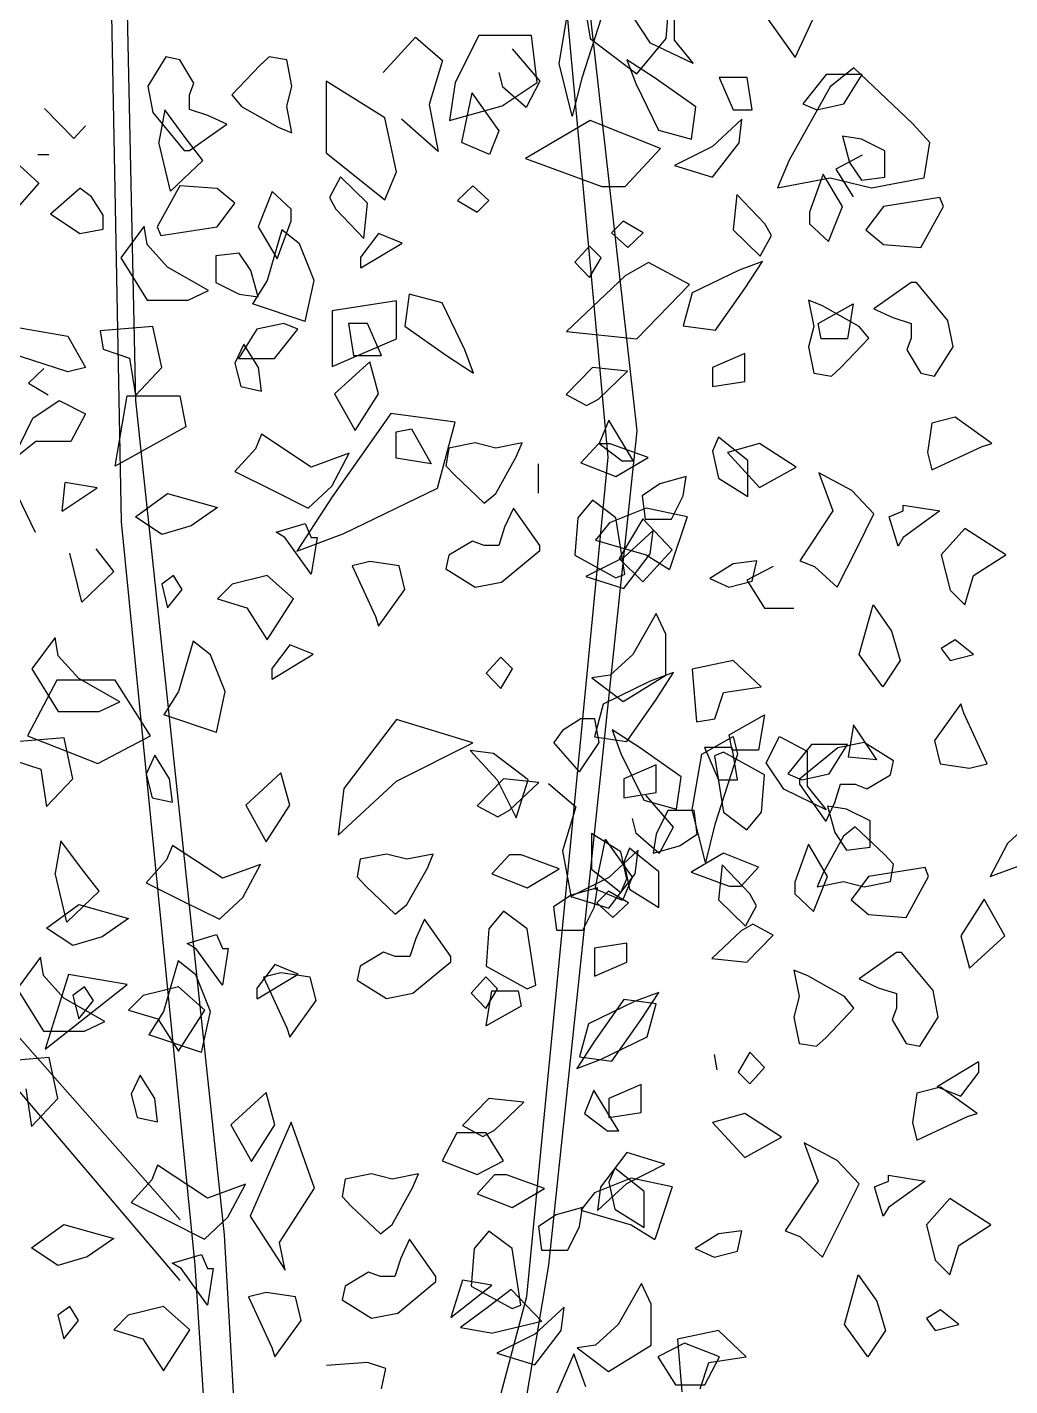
# Model space of a CAD drawing. Extents: x 325727 to 327590, y 63665 to 64664.
# Drawn here: x 326168.6 to 326430.6, y 63893.8 to 64256.2 of the extents above; entities that cross this region are included whole.
import ezdxf

# ---------------------------------------------------------------- set-up
doc = ezdxf.new("R2010")
doc.units = 0
doc.header["$MEASUREMENT"] = 0
doc.layers.get('0').update_dxf_attribs({"linetype": 'CONTINUOUS'})

msp = doc.modelspace()

# ---------------------------------------------------------------- linework, layer by layer
at = {"color": 7, "linetype": 'CONTINUOUS'}
for p, q in [((326323.56, 64141.55), (326301.81, 64376.67)), ((326331.28, 64148.57), (326307.69, 64359)), ((326197.59, 64156.66), (326193.66, 64342.82)), ((326189.72, 64330.68), (326193.66, 64124.29)), ((326314, 64283.27), (326318.69, 64253.19)), ((326339, 64253.19), (326340.56, 64273.11)), ((326359.31, 64268.03), (326373.38, 64248.11)), ((326310.44, 64246.53), (326312.97, 64261.37)), ((326322.53, 64261.37), (326316.47, 64242.62)), ((326341.09, 64262.15), (326341.09, 64252.78)), ((326334.84, 64252), (326330.16, 64259.03)), ((326373.38, 64248.11), (326378.06, 64258.27)), ((326263.56, 64244.18), (326272.16, 64253.56)), ((326272.16, 64253.56), (326279.38, 64247.31)), ((326289, 64253.97), (326282.75, 64241.47)), ((326303.06, 64253.97), (326289, 64253.97)), ((326304.62, 64241.47), (326303.06, 64253.97)), ((326318.69, 64253.19), (326331.19, 64243.81)), ((326331.19, 64243.81), (326339, 64253.19)), ((326297.94, 64250.43), (326305.34, 64241.84)), ((326346.16, 64246.53), (326334.84, 64252)), ((326341.09, 64252.78), (326346.16, 64246.53)), ((326205.62, 64248.32), (326200.75, 64240.51)), ((326209.34, 64247.54), (326205.62, 64248.32)), ((326213.06, 64241.29), (326209.34, 64247.54)), ((326230.62, 64245.98), (326223.22, 64238.17)), ((326233.16, 64248.32), (326230.62, 64245.98)), ((326237.84, 64247.54), (326233.16, 64248.32)), ((326239.22, 64240.51), (326237.84, 64247.54)), ((326279.38, 64247.31), (326275.84, 64235.59)), ((326313.94, 64232.46), (326310.44, 64246.53)), ((326328.53, 64247.5), (326330.88, 64241.25)), ((326335.78, 64242.81), (326328.53, 64247.5)), ((326294.41, 64244.18), (326295.38, 64240.28)), ((326316.47, 64242.62), (326313.94, 64232.46)), ((326346.91, 64235), (326335.78, 64242.81)), ((326360.56, 64242.81), (326353.16, 64242.81)), ((326353.16, 64242.81), (326356.88, 64234.21)), ((326361.94, 64234.21), (326360.56, 64242.81)), ((326381.66, 64243.59), (326375.41, 64235.78)), ((326391.25, 64243.59), (326381.66, 64243.59)), ((326389, 64245.38), (326382.75, 64240.3)), ((326386.34, 64235.78), (326391.25, 64243.59)), ((326404.62, 64230.53), (326389, 64245.38)), ((326200.75, 64240.51), (326202.12, 64233.48)), ((326211.88, 64238.17), (326213.06, 64241.29)), ((326237.84, 64235.04), (326239.22, 64240.51)), ((326264, 64232.09), (326248.38, 64241.86)), ((326248.38, 64241.86), (326248.38, 64222.72)), ((326282.75, 64241.47), (326281.19, 64231.31)), ((326287.19, 64238.71), (326284.44, 64225.43)), ((326287.19, 64238.71), (326294.41, 64228.56)), ((326295.25, 64235.22), (326304.62, 64241.47)), ((326301.62, 64234.81), (326295.38, 64240.28)), ((326305.34, 64241.84), (326301.62, 64234.81)), ((326330.88, 64241.25), (326336.94, 64228.75)), ((326382.75, 64240.3), (326371.81, 64220.77)), ((326211.88, 64234.26), (326211.88, 64238.17)), ((326223.22, 64238.17), (326225.75, 64235.04)), ((326225.75, 64235.04), (326235.5, 64229.57)), ((326239.22, 64228.01), (326237.84, 64235.04)), ((326275.84, 64235.59), (326278.19, 64223.09)), ((326281.19, 64231.31), (326295.25, 64235.22)), ((326345.72, 64226.4), (326346.91, 64235)), ((326375.41, 64235.78), (326379.12, 64234.21)), ((326379.12, 64234.21), (326386.34, 64235.78)), ((326173.25, 64234.57), (326181.06, 64226.57)), ((326202.12, 64233.48), (326210.5, 64223.32)), ((326205.28, 64234.18), (326203.72, 64225.59)), ((326210.75, 64226.76), (326205.28, 64234.18)), ((326216.75, 64232.7), (326211.88, 64234.26)), ((326221.84, 64230.36), (326216.75, 64232.7)), ((326267.12, 64217.64), (326264, 64232.09)), ((326278.19, 64223.09), (326268.44, 64231.68)), ((326318.69, 64231.31), (326301.5, 64221.16)), ((326337.44, 64223.89), (326318.69, 64231.31)), ((326359.19, 64231.65), (326351.38, 64224.42)), ((326356.88, 64234.21), (326361.94, 64234.21)), ((326358.41, 64225.4), (326359.19, 64231.65)), ((326181.06, 64226.57), (326184.19, 64229.89)), ((326211.88, 64223.32), (326221.84, 64230.36)), ((326235.5, 64229.57), (326239.22, 64228.01)), ((326294.41, 64228.56), (326291.88, 64222.31)), ((326336.94, 64228.75), (326345.72, 64226.4)), ((326409.31, 64225.45), (326404.62, 64230.53)), ((326206.84, 64212.51), (326203.72, 64225.59)), ((326215.44, 64220.71), (326210.75, 64226.76)), ((326291.88, 64222.31), (326284.44, 64225.43)), ((326351.38, 64224.42), (326341.22, 64219.34)), ((326351.38, 64216.21), (326358.41, 64225.4)), ((326385.97, 64227.18), (326387.91, 64220.15)), ((326391.03, 64226.4), (326385.97, 64227.18)), ((326397.28, 64223.28), (326391.03, 64226.4)), ((326407.75, 64216.08), (326409.31, 64225.45)), ((326162.31, 64223.25), (326171.69, 64214.65)), ((326171.47, 64222.25), (326174.41, 64222.25)), ((326206.84, 64212.51), (326215.44, 64220.71)), ((326210.5, 64223.32), (326211.88, 64223.32)), ((326248.38, 64222.72), (326264, 64210.22)), ((326301.5, 64221.16), (326321.81, 64213.73)), ((326328.06, 64213.73), (326337.44, 64223.89)), ((326371.81, 64220.77), (326368.69, 64213.34)), ((326391.22, 64222.07), (326384.19, 64218.37)), ((326397.28, 64216.25), (326397.28, 64223.28)), ((326264, 64210.22), (326267.12, 64217.64)), ((326341.22, 64219.34), (326351.38, 64216.21)), ((326380.88, 64217.03), (326377.19, 64206.87)), ((326385.97, 64208.43), (326380.88, 64217.03)), ((326384.19, 64218.37), (326388.88, 64210.95)), ((326387.91, 64220.15), (326391.03, 64215.46)), ((326171.69, 64214.65), (326165.44, 64207.43)), ((326174.81, 64206.45), (326182.62, 64213.29)), ((326185.75, 64210.95), (326182.62, 64213.29)), ((326209.34, 64213.95), (326203.28, 64203.01)), ((326219.31, 64213.17), (326209.34, 64213.95)), ((326224, 64209.26), (326219.31, 64213.17)), ((326252.12, 64216.29), (326249.19, 64210.82)), ((326259.34, 64209.26), (326252.12, 64216.29)), ((326287.47, 64213.95), (326283.38, 64210.04)), ((326291.75, 64210.04), (326287.47, 64213.95)), ((326321.81, 64213.73), (326328.06, 64213.73)), ((326368.69, 64213.34), (326382.75, 64216.08)), ((326382.75, 64216.08), (326393.69, 64213.34)), ((326391.03, 64215.46), (326397.28, 64216.25)), ((326393.69, 64213.34), (326407.75, 64216.08)), ((326188.88, 64206.06), (326185.75, 64210.95)), ((326233.94, 64212.39), (326230.25, 64203.01)), ((326239.03, 64207.7), (326233.94, 64212.39)), ((326249.19, 64210.82), (326250.94, 64207.7)), ((326283.38, 64210.04), (326288.62, 64206.92)), ((326288.62, 64206.92), (326291.75, 64210.04)), ((326357.84, 64211.56), (326356.88, 64202.18)), ((326365.25, 64203.75), (326357.84, 64211.56)), ((326411.94, 64210.78), (326396.91, 64208.43)), ((326412.91, 64208.43), (326411.94, 64210.78)), ((326174.81, 64206.45), (326182.62, 64201.18)), ((326188.88, 64202.36), (326188.88, 64206.06)), ((326219.31, 64203.01), (326224, 64209.26)), ((326239.03, 64204.57), (326239.03, 64207.7)), ((326250.94, 64207.7), (326258.38, 64199.89)), ((326258.38, 64199.89), (326259.34, 64209.26)), ((326377.19, 64206.87), (326377.19, 64203.75)), ((326382.25, 64199.06), (326385.97, 64208.43)), ((326396.91, 64208.43), (326392.22, 64202.18)), ((326406.88, 64197.5), (326412.91, 64208.43)), ((326182.62, 64201.18), (326188.88, 64202.36)), ((326199.81, 64203.14), (326193.56, 64194.73)), ((326200.59, 64198.25), (326199.81, 64203.14)), ((326203.28, 64203.01), (326204.25, 64200.67)), ((326204.25, 64200.67), (326219.31, 64203.01)), ((326230.25, 64203.01), (326235.31, 64194.42)), ((326235.31, 64194.42), (326239.03, 64204.57)), ((326327.56, 64204.53), (326324.44, 64201.4)), ((326332.84, 64201.4), (326327.56, 64204.53)), ((326356.88, 64202.18), (326364.09, 64195.15)), ((326367.03, 64200.62), (326365.25, 64203.75)), ((326377.19, 64203.75), (326382.25, 64199.06)), ((326392.22, 64202.18), (326396.91, 64198.28)), ((326236.53, 64202.15), (326232.62, 64188.68)), ((326241.22, 64198.45), (326236.53, 64202.15)), ((326262.31, 64201.18), (326257.62, 64194.93)), ((326257.62, 64192), (326268.56, 64198.64)), ((326268.56, 64198.64), (326262.31, 64201.18)), ((326324.44, 64201.4), (326328.75, 64197.5)), ((326328.75, 64197.5), (326332.84, 64201.4)), ((326364.09, 64195.15), (326367.03, 64200.62)), ((326206.06, 64192.2), (326200.59, 64198.25)), ((326225.16, 64195.98), (326218.91, 64195.2)), ((326218.91, 64195.2), (326218.91, 64188.17)), ((326228.28, 64191.29), (326225.16, 64195.98)), ((326245.12, 64188.68), (326241.22, 64198.45)), ((326257.62, 64192), (326257.62, 64194.93)), ((326318.56, 64197.86), (326314.66, 64193.56)), ((326321.69, 64194.73), (326318.56, 64197.86)), ((326396.91, 64198.28), (326406.88, 64197.5)), ((326193.56, 64194.73), (326200.59, 64183.4)), ((326217, 64185.95), (326206.06, 64192.2)), ((326230.25, 64184.26), (326228.28, 64191.29)), ((326314.66, 64193.56), (326318.56, 64189.46)), ((326318.56, 64189.46), (326321.69, 64194.73)), ((326334.31, 64193.42), (326328.06, 64189.91)), ((326345.25, 64187.56), (326334.31, 64193.42)), ((326358.41, 64191.42), (326345.91, 64185.36)), ((326364.66, 64193.76), (326358.41, 64191.42)), ((326359.97, 64186.53), (326364.66, 64193.76)), ((326218.91, 64188.17), (326225.16, 64185.04)), ((326232.62, 64188.68), (326228.72, 64182.43)), ((326242.78, 64177.75), (326245.12, 64188.68)), ((326328.06, 64189.91), (326312.44, 64175.06)), ((326404.31, 64188.12), (326394.38, 64181.09)), ((326405.69, 64188.12), (326404.31, 64188.12)), ((326414.09, 64177.96), (326405.69, 64188.12)), ((326211.53, 64183.4), (326217, 64185.95)), ((326225.16, 64185.04), (326230.25, 64184.26)), ((326270.47, 64185.04), (326269.31, 64176.45)), ((326279.25, 64182.7), (326270.47, 64185.04)), ((326331.19, 64173.11), (326345.25, 64187.56)), ((326345.91, 64185.36), (326343.56, 64176.57)), ((326352.16, 64175.4), (326359.97, 64186.53)), ((326200.59, 64183.4), (326211.53, 64183.4)), ((326242.78, 64177.75), (326228.72, 64182.43)), ((326267.12, 64183.27), (326249.94, 64180.53)), ((326249.94, 64180.53), (326249.94, 64165.69)), ((326267.12, 64173.11), (326267.12, 64183.27)), ((326285.31, 64170.2), (326279.25, 64182.7)), ((326376.97, 64183.43), (326378.34, 64176.4)), ((326380.69, 64181.87), (326376.97, 64183.43)), ((326379.5, 64177.15), (326388.88, 64182.43)), ((326390.47, 64176.4), (326380.69, 64181.87)), ((326388.88, 64182.43), (326387.31, 64173.06)), ((326394.38, 64181.09), (326399.44, 64178.75)), ((326237.06, 64177.23), (326229.84, 64175.67)), ((326240.78, 64175.67), (326237.06, 64177.23)), ((326254.25, 64177.23), (326255.62, 64168.64)), ((326259.34, 64177.23), (326254.25, 64177.23)), ((326263.06, 64168.64), (326259.34, 64177.23)), ((326380.28, 64173.06), (326379.5, 64177.15)), ((326399.44, 64178.75), (326404.31, 64177.18)), ((326404.31, 64177.18), (326404.31, 64173.28)), ((326415.47, 64170.93), (326414.09, 64177.96)), ((326164.66, 64176.37), (326179.5, 64173.84)), ((326179.5, 64173.84), (326184.19, 64165.43)), ((326202.16, 64176.37), (326188.09, 64175.2)), ((326188.09, 64175.2), (326188.88, 64170.32)), ((326204.5, 64165.43), (326202.16, 64176.37)), ((326229.84, 64175.67), (326224.97, 64167.86)), ((326234.53, 64167.86), (326240.78, 64175.67)), ((326269.31, 64176.45), (326280.44, 64168.64)), ((326312.44, 64175.06), (326331.19, 64173.11)), ((326343.56, 64176.57), (326352.16, 64175.4)), ((326378.34, 64176.4), (326376.97, 64170.93)), ((326385.56, 64165.46), (326393, 64173.28)), ((326393, 64173.28), (326390.47, 64176.4)), ((326404.31, 64173.28), (326403.16, 64170.15)), ((326179.5, 64164.26), (326160.75, 64170.32)), ((326188.88, 64170.32), (326195.91, 64167.98)), ((326226.38, 64171.68), (326224.03, 64166.61)), ((326230.28, 64165.43), (326226.38, 64171.68)), ((326249.94, 64165.69), (326267.12, 64173.11)), ((326287.66, 64163.95), (326285.31, 64170.2)), ((326376.97, 64170.93), (326378.34, 64163.9)), ((326387.31, 64173.06), (326380.28, 64173.06)), ((326403.16, 64170.15), (326406.88, 64163.9)), ((326410.56, 64163.12), (326415.47, 64170.93)), ((326195.91, 64167.98), (326197.47, 64158.01)), ((326224.03, 64166.61), (326225.59, 64160.36)), ((326224.97, 64167.86), (326234.53, 64167.86)), ((326259.97, 64167), (326250.59, 64158.4)), ((326255.62, 64168.64), (326263.06, 64168.64)), ((326262.31, 64158.4), (326259.97, 64167)), ((326280.44, 64168.64), (326287.66, 64163.95)), ((326359.97, 64169.15), (326351.38, 64165.43)), ((326359.97, 64161.73), (326359.97, 64169.15)), ((326173.03, 64165.21), (326168.94, 64161.31)), ((326184.19, 64165.43), (326179.5, 64164.26)), ((326197.47, 64158.01), (326204.5, 64165.43)), ((326231.06, 64159.18), (326230.28, 64165.43)), ((326319.34, 64165.43), (326312.31, 64158.21)), ((326328.72, 64164.46), (326319.34, 64165.43)), ((326320.91, 64157.04), (326328.72, 64164.46)), ((326351.38, 64165.43), (326351.38, 64160.36)), ((326378.34, 64163.9), (326383.03, 64163.12)), ((326383.03, 64163.12), (326385.56, 64165.46)), ((326406.88, 64163.9), (326410.56, 64163.12)), ((326168.94, 64161.31), (326174.19, 64158.18)), ((326225.59, 64160.36), (326231.06, 64159.18)), ((326351.38, 64160.36), (326359.97, 64161.73)), ((326170.12, 64151.96), (326177.16, 64156.65)), ((326177.16, 64156.65), (326184.19, 64153.14)), ((326192.12, 64139.12), (326195.25, 64157.88)), ((326195.25, 64157.88), (326209.31, 64157.88)), ((326221.19, 63934.09), (326197.59, 64156.66)), ((326209.31, 64157.88), (326210.88, 64149.67)), ((326250.59, 64158.4), (326256.06, 64148.64)), ((326256.06, 64148.64), (326262.31, 64158.4)), ((326312.31, 64158.21), (326317.78, 64155.28)), ((326317.78, 64155.28), (326320.91, 64157.04)), ((326164.66, 64140.64), (326170.12, 64151.96)), ((326184.19, 64153.14), (326180.28, 64145.71)), ((326265.56, 64153.19), (326249.94, 64130.92)), ((326282.75, 64150.84), (326265.56, 64153.19)), ((326416.03, 64152.18), (326409.78, 64150.62)), ((326425.81, 64145.15), (326416.03, 64152.18)), ((326210.88, 64149.67), (326192.12, 64139.12)), ((326266.97, 64148.32), (326271.06, 64149.11)), ((326266.97, 64141.29), (326266.97, 64148.32)), ((326271.06, 64149.11), (326276.34, 64139.73)), ((326278.06, 64133.27), (326282.75, 64150.84)), ((326307.69, 63926), (326331.28, 64148.57)), ((326323.66, 64151.4), (326321.12, 64145.15)), ((326330.31, 64140.46), (326323.66, 64151.4)), ((326409.78, 64150.62), (326408.62, 64142.81)), ((326170.91, 64145.71), (326164.66, 64140.64)), ((326180.28, 64145.71), (326170.91, 64145.71)), ((326231.06, 64147.67), (326229.5, 64143.76)), ((326244.34, 64138.87), (326231.06, 64147.67)), ((326288.09, 64145.32), (326281.06, 64143.95)), ((326293.56, 64143.95), (326288.09, 64145.32)), ((326300.59, 64145.32), (326293.56, 64143.95)), ((326299.03, 64141.61), (326300.59, 64145.32)), ((326320.91, 64145.12), (326316.22, 64140.04)), ((326324.03, 64145.12), (326320.91, 64145.12)), ((326321.12, 64145.15), (326327.38, 64140.46)), ((326334.19, 64141.42), (326324.03, 64145.12)), ((326352.94, 64146.89), (326351.38, 64143.17)), ((326360.75, 64140.64), (326352.94, 64146.89)), ((326363.91, 64145.15), (326355.31, 64142.81)), ((326373.66, 64138.9), (326363.91, 64145.15)), ((326409.78, 64138.12), (326423.28, 64144.37)), ((326423.28, 64144.37), (326425.81, 64145.15)), ((326229.5, 64143.76), (326224.03, 64137.7)), ((326254.5, 64142.59), (326244.34, 64138.87)), ((326249.81, 64133.79), (326254.5, 64142.59)), ((326276.34, 64139.73), (326266.97, 64141.29)), ((326281.06, 64143.95), (326280.28, 64139.26)), ((326293.56, 64131.84), (326299.03, 64141.61)), ((326301.81, 63917.63), (326323.56, 64141.55)), ((326325.59, 64136.34), (326334.19, 64141.42)), ((326351.38, 64143.17), (326352.94, 64135.95)), ((326355.31, 64142.81), (326363.91, 64133.43)), ((326360.75, 64131.06), (326360.75, 64140.64)), ((326408.62, 64142.81), (326409.78, 64138.12)), ((326224.03, 64137.7), (326234.19, 64132.62)), ((326280.28, 64139.26), (326282.62, 64136.73)), ((326304.84, 64139.73), (326304.84, 64131.92)), ((326316.22, 64140.04), (326325.59, 64136.34)), ((326330.31, 64140.46), (326327.38, 64140.46)), ((326363.91, 64133.43), (326373.66, 64138.9)), ((326379.72, 64137.34), (326383.44, 64127.18)), ((326388.5, 64132.65), (326379.72, 64137.34)), ((326170.88, 64121.46), (326164.81, 64133.96)), ((326177.94, 64127.15), (326178.72, 64134.78)), ((326177.94, 64127.15), (326187.31, 64133.4)), ((326187.31, 64133.4), (326178.72, 64134.78)), ((326243.56, 64127.93), (326249.81, 64133.79)), ((326282.62, 64136.73), (326290.44, 64129.31)), ((326337.31, 64134.39), (326332.62, 64131.26)), ((326344.34, 64136.34), (326337.31, 64134.39)), ((326343.56, 64131.26), (326344.34, 64136.34)), ((326352.94, 64135.95), (326360.75, 64131.06)), ((326197.47, 64125.59), (326206.06, 64131.84)), ((326206.06, 64131.84), (326219.34, 64128.14)), ((326234.19, 64132.62), (326243.56, 64127.93)), ((326249.94, 64130.92), (326240.56, 64116.47)), ((326253.06, 64121.16), (326278.06, 64133.27)), ((326290.44, 64129.31), (326293.56, 64131.84)), ((326319.34, 64130.09), (326315.44, 64125.4)), ((326325.59, 64125.4), (326319.34, 64130.09)), ((326332.62, 64131.26), (326333.41, 64125.01)), ((326340.44, 64125.01), (326343.56, 64131.26)), ((326394.38, 64126.4), (326388.5, 64132.65)), ((326219.34, 64128.14), (326212.31, 64123.25)), ((326298.25, 64127.93), (326295.91, 64122.86)), ((326305.28, 64117.98), (326298.25, 64127.93)), ((326333.62, 64127.96), (326323.84, 64124.06)), ((326344.56, 64125.62), (326333.62, 64127.96)), ((326383.44, 64127.18), (326374.62, 64113.9)), ((326389.69, 64117.03), (326394.38, 64126.4)), ((326398.47, 64125.62), (326402.19, 64127.18)), ((326402.19, 64128.75), (326411.94, 64127.18)), ((326402.19, 64127.18), (326402.19, 64128.75)), ((326411.94, 64127.18), (326402.19, 64120.15)), ((326193.66, 64124.29), (326213.31, 63926)), ((326204.5, 64120.9), (326197.47, 64125.59)), ((326212.31, 64123.25), (326204.5, 64120.9)), ((326234.97, 64121.5), (326242.78, 64123.84)), ((326242.78, 64123.84), (326244.34, 64120.12)), ((326295.91, 64122.86), (326294.34, 64117.98)), ((326315.44, 64125.4), (326314.66, 64115.43)), ((326323.84, 64124.06), (326320.16, 64119.37)), ((326327.94, 64110.36), (326325.59, 64125.4)), ((326332.75, 64125.06), (326326.5, 64114.52)), ((326340.56, 64116.86), (326332.75, 64125.06)), ((326333.41, 64125.01), (326340.44, 64125.01)), ((326344.56, 64125.62), (326339.88, 64111.56)), ((326400.81, 64117.81), (326398.47, 64125.62)), ((326418.59, 64122.5), (326412.34, 64115.46)), ((326429.53, 64115.46), (326418.59, 64122.5)), ((326237.31, 64120.12), (326234.97, 64121.5)), ((326244.34, 64110.36), (326237.31, 64120.12)), ((326240.56, 64116.47), (326253.06, 64121.16)), ((326245.91, 64120.12), (326244.34, 64110.36)), ((326244.34, 64120.12), (326245.91, 64120.12)), ((326287.31, 64119.15), (326281.06, 64115.43)), ((326290.44, 64117.98), (326287.31, 64119.15)), ((326320.16, 64119.37), (326333.62, 64115.46)), ((326335.5, 64121.99), (326327.69, 64114.75)), ((326334.72, 64115.74), (326335.5, 64121.99)), ((326402.19, 64120.15), (326400.81, 64117.81)), ((326183.16, 64102.85), (326180.03, 64115.93)), ((326191.75, 64111.05), (326187.06, 64117.1)), ((326281.06, 64115.43), (326280.28, 64111.73)), ((326294.34, 64117.98), (326290.44, 64117.98)), ((326295.12, 64108.21), (326305.28, 64116.61)), ((326305.28, 64116.61), (326305.28, 64117.98)), ((326314.66, 64115.43), (326325.59, 64109.39)), ((326327.69, 64106.55), (326334.72, 64115.74)), ((326332.75, 64108.27), (326340.56, 64116.86)), ((326333.62, 64115.46), (326339.88, 64111.56)), ((326384.59, 64106.87), (326389.69, 64117.03)), ((326412.34, 64115.46), (326414.69, 64106.09)), ((326420.94, 64110), (326429.53, 64115.46)), ((326259.97, 64113.68), (326255.28, 64112.51)), ((326255.28, 64112.51), (326261.53, 64099.03)), ((326267.78, 64112.51), (326259.97, 64113.68)), ((326269.34, 64106.26), (326267.78, 64112.51)), ((326280.28, 64111.73), (326288.09, 64106.84)), ((326327.69, 64114.75), (326317.53, 64109.68)), ((326326.5, 64114.52), (326332.75, 64108.27)), ((326356.88, 64113.12), (326350.62, 64109.21)), ((326363.12, 64113.9), (326356.88, 64113.12)), ((326367.53, 64112.41), (326360.5, 64108.71)), ((326361.94, 64108.43), (326363.12, 64113.9)), ((326374.62, 64113.9), (326378.53, 64112.34)), ((326378.53, 64112.34), (326384.59, 64106.87)), ((326183.16, 64102.85), (326191.75, 64111.05)), ((326207.62, 64109.96), (326204.5, 64107.62)), ((326209.97, 64106.26), (326207.62, 64109.96)), ((326232.62, 64109.96), (326223.25, 64107.62)), ((326239.66, 64103.71), (326232.62, 64109.96)), ((326288.09, 64106.84), (326295.12, 64108.21)), ((326317.53, 64109.68), (326327.69, 64106.55)), ((326325.59, 64109.39), (326327.94, 64110.36)), ((326350.62, 64109.21), (326355.69, 64106.87)), ((326355.69, 64106.87), (326361.94, 64108.43)), ((326360.5, 64108.71), (326365.19, 64101.29)), ((326418.59, 64102.18), (326420.94, 64110)), ((326204.5, 64107.62), (326206.06, 64101.37)), ((326206.06, 64101.37), (326209.97, 64106.26)), ((326223.25, 64107.62), (326219.34, 64103.71)), ((326262.31, 64096.5), (326269.34, 64106.26)), ((326414.69, 64106.09), (326418.59, 64102.18)), ((326219.34, 64103.71), (326227.16, 64101.37)), ((326227.16, 64101.37), (326232.62, 64092.78)), ((326232.62, 64092.78), (326239.66, 64103.71)), ((326365.19, 64101.29), (326373, 64101.29)), ((326390.47, 64088.9), (326394.16, 64102.18)), ((326394.16, 64102.18), (326399.06, 64095.15)), ((326261.53, 64099.03), (326262.31, 64096.5)), ((326336.34, 64099.84), (326330.09, 64088.9)), ((326338.91, 64094.37), (326336.34, 64099.84)), ((326176.12, 64093.47), (326169.88, 64085.07)), ((326176.91, 64088.58), (326176.12, 64093.47)), ((326338.91, 64083.43), (326338.91, 64094.37)), ((326399.06, 64095.15), (326401.41, 64087.34)), ((326212.84, 64092.49), (326208.94, 64079.02)), ((326217.53, 64088.79), (326212.84, 64092.49)), ((326238.62, 64091.52), (326233.94, 64085.27)), ((326244.88, 64088.97), (326238.62, 64091.52)), ((326416.03, 64092.81), (326412.34, 64090.46)), ((326412.34, 64090.46), (326414.69, 64087.34)), ((326420.94, 64088.9), (326416.03, 64092.81)), ((326182.38, 64082.54), (326176.91, 64088.58)), ((326221.44, 64079.02), (326217.53, 64088.79)), ((326233.94, 64082.33), (326244.88, 64088.97)), ((326294.88, 64088.19), (326290.97, 64083.89)), ((326298, 64085.07), (326294.88, 64088.19)), ((326330.09, 64088.9), (326324.06, 64083.43)), ((326356.88, 64087.34), (326345.94, 64085)), ((326364.28, 64080.31), (326356.88, 64087.34)), ((326396.72, 64080.31), (326390.47, 64088.9)), ((326401.41, 64087.34), (326396.72, 64080.31)), ((326414.69, 64087.34), (326420.94, 64088.9)), ((326169.88, 64085.07), (326176.91, 64073.74)), ((326233.94, 64082.33), (326233.94, 64085.27)), ((326290.97, 64083.89), (326294.88, 64079.8)), ((326294.88, 64079.8), (326298, 64085.07)), ((326324.06, 64083.43), (326319.16, 64082.65)), ((326319.16, 64082.65), (326327.56, 64076.4)), ((326327.56, 64076.4), (326338.91, 64083.43)), ((326340.97, 64084.1), (326334.72, 64081.75)), ((326336.28, 64076.86), (326340.97, 64084.1)), ((326345.94, 64085), (326347.09, 64070.93)), ((326176.5, 64082.09), (326168.69, 64067.25)), ((326192.12, 64082.09), (326176.5, 64082.09)), ((326193.31, 64076.29), (326182.38, 64082.54)), ((326201.5, 64067.25), (326192.12, 64082.09)), ((326208.94, 64079.02), (326205.03, 64072.77)), ((326219.09, 64068.08), (326221.44, 64079.02)), ((326334.72, 64081.75), (326322.22, 64075.69)), ((326354.31, 64078.75), (326364.28, 64080.31)), ((326187.84, 64073.74), (326193.31, 64076.29)), ((326322.22, 64075.69), (326319.88, 64066.91)), ((326328.47, 64065.74), (326336.28, 64076.86)), ((326351.97, 64071.71), (326354.31, 64078.75)), ((326417.53, 64075.77), (326410.5, 64066)), ((326418.31, 64073.23), (326417.53, 64075.77)), ((326176.91, 64073.74), (326187.84, 64073.74)), ((326219.09, 64068.08), (326205.03, 64072.77)), ((326316.25, 64071.71), (326311.34, 64068.59)), ((326319.94, 64071.71), (326316.25, 64071.71)), ((326321.12, 64065.46), (326319.94, 64071.71)), ((326347.09, 64070.93), (326351.97, 64071.71)), ((326355.81, 64067.49), (326365.19, 64072.77)), ((326365.19, 64072.77), (326363.62, 64063.39)), ((326424.56, 64059.75), (326418.31, 64073.23)), ((326267.12, 64071.55), (326253.06, 64053.19)), ((326287.44, 64065.3), (326267.12, 64071.55)), ((326311.34, 64068.59), (326309, 64065.46)), ((326324.59, 64068.78), (326326.94, 64062.53)), ((326331.84, 64064.09), (326324.59, 64068.78)), ((326388.91, 64070.15), (326387.53, 64061.56)), ((326395.16, 64060.78), (326388.91, 64070.15)), ((326178.47, 64066.71), (326164.41, 64065.54)), ((326168.69, 64067.25), (326187.44, 64059.83)), ((326180.81, 64055.77), (326178.47, 64066.71)), ((326187.44, 64059.83), (326201.5, 64067.25)), ((326267.12, 64055.14), (326287.44, 64065.3)), ((326315.84, 64057.65), (326309, 64065.46)), ((326315.84, 64057.65), (326321.12, 64065.46)), ((326319.88, 64066.91), (326328.47, 64065.74)), ((326348.47, 64062.34), (326356.88, 64067.03)), ((326356.59, 64063.39), (326355.81, 64067.49)), ((326356.88, 64067.03), (326358.03, 64062.34)), ((326365.66, 64060), (326369.16, 64067.03)), ((326369.16, 64067.03), (326376.59, 64063.12)), ((326377.72, 64064.87), (326371.47, 64057.06)), ((326387.31, 64064.87), (326377.72, 64064.87)), ((326382.41, 64057.06), (326387.31, 64064.87)), ((326391.75, 64065.42), (326384.72, 64064.05)), ((326399.56, 64060.53), (326391.75, 64065.42)), ((326410.5, 64066), (326412.06, 64059.75)), ((326202.69, 64062.02), (326200.34, 64056.94)), ((326206.59, 64055.77), (326202.69, 64062.02)), ((326292.97, 64062.53), (326286.72, 64063.31)), ((326286.72, 64063.31), (326293.94, 64055.5)), ((326302.16, 64055.5), (326292.97, 64062.53)), ((326326.94, 64062.53), (326333, 64050.03)), ((326342.97, 64056.28), (326331.84, 64064.09)), ((326345.94, 64047.5), (326348.47, 64062.34)), ((326356.62, 64064.09), (326349.22, 64064.09)), ((326349.22, 64064.09), (326352.94, 64055.5)), ((326354.25, 64062.88), (326351.91, 64061.91)), ((326351.91, 64061.91), (326354.25, 64046.86)), ((326358.03, 64062.34), (326351.97, 64043.59)), ((326365.19, 64056.83), (326354.25, 64062.88)), ((326363.62, 64063.39), (326356.59, 64063.39)), ((326358, 64055.5), (326356.62, 64064.09)), ((326384.72, 64064.05), (326374.56, 64055.66)), ((326376.59, 64063.12), (326376.59, 64053.75)), ((326395.16, 64060.78), (326387.53, 64061.56)), ((326165.19, 64060.66), (326172.22, 64058.32)), ((326172.22, 64058.32), (326173.78, 64048.35)), ((326236.28, 64057.33), (326226.91, 64048.74)), ((326238.62, 64048.74), (326236.28, 64057.33)), ((326336.28, 64059.49), (326327.69, 64055.77)), ((326336.28, 64052.07), (326336.28, 64059.49)), ((326370.34, 64052.96), (326365.66, 64060)), ((326398.78, 64056.83), (326399.56, 64060.53)), ((326412.06, 64059.75), (326419.88, 64058.58)), ((326419.88, 64058.58), (326424.56, 64059.75)), ((326173.78, 64048.35), (326180.81, 64055.77)), ((326200.34, 64056.94), (326201.91, 64050.69)), ((326207.38, 64049.52), (326206.59, 64055.77)), ((326251.5, 64040.69), (326267.12, 64055.14)), ((326295.66, 64055.77), (326288.62, 64048.55)), ((326293.94, 64055.5), (326299.03, 64045.34)), ((326305.03, 64054.8), (326295.66, 64055.77)), ((326297.22, 64047.38), (326305.03, 64054.8)), ((326299.03, 64045.34), (326302.16, 64055.5)), ((326307.66, 64054.53), (326314.88, 64048.28)), ((326327.69, 64055.77), (326327.69, 64050.69)), ((326341.78, 64047.68), (326342.97, 64056.28)), ((326352.94, 64055.5), (326358, 64055.5)), ((326364.41, 64046.86), (326365.19, 64056.83)), ((326371.47, 64057.06), (326375.19, 64055.5)), ((326374.56, 64055.66), (326374.56, 64054.28)), ((326374.56, 64054.28), (326381.59, 64044.33)), ((326375.19, 64055.5), (326382.41, 64057.06)), ((326376.59, 64053.75), (326381.66, 64047.5)), ((326383.94, 64049.41), (326385.5, 64054.28)), ((326385.5, 64054.28), (326389.41, 64054.28)), ((326389.41, 64054.28), (326392.53, 64053.11)), ((326392.53, 64053.11), (326398.78, 64056.83)), ((326201.91, 64050.69), (326207.38, 64049.52)), ((326253.06, 64053.19), (326251.5, 64040.69)), ((326327.69, 64050.69), (326336.28, 64052.07)), ((326333, 64050.03), (326341.78, 64047.68)), ((326333.44, 64051.4), (326340.84, 64042.81)), ((326381.66, 64047.5), (326370.34, 64052.96)), ((326226.91, 64048.74), (326232.38, 64038.97)), ((326232.38, 64038.97), (326238.62, 64048.74)), ((326288.62, 64048.55), (326294.09, 64045.61)), ((326294.09, 64045.61), (326297.22, 64047.38)), ((326314.88, 64048.28), (326311.34, 64036.56)), ((326339.41, 64047.25), (326336.28, 64041)), ((326346.44, 64047.25), (326339.41, 64047.25)), ((326349.44, 64033.43), (326345.94, 64047.5)), ((326347.22, 64041), (326346.44, 64047.25)), ((326354.25, 64046.86), (326360.5, 64042.17)), ((326360.5, 64042.17), (326364.41, 64046.86)), ((326381.59, 64044.33), (326383.94, 64049.41)), ((326382.03, 64048.46), (326383.97, 64041.43)), ((326387.09, 64047.68), (326382.03, 64048.46)), ((326393.34, 64044.56), (326387.09, 64047.68)), ((326329.91, 64045.15), (326330.88, 64041.25)), ((326340.84, 64042.81), (326337.12, 64035.78)), ((326351.97, 64043.59), (326349.44, 64033.43)), ((326389.41, 64042.95), (326386.28, 64040.42)), ((326397.22, 64035.53), (326389.41, 64042.95)), ((326393.34, 64037.53), (326393.34, 64044.56)), ((326436.28, 64044.33), (326430.03, 64038.47)), ((326177.62, 64039.21), (326176.06, 64030.62)), ((326183.09, 64031.79), (326177.62, 64039.21)), ((326326.91, 64036.31), (326319.09, 64041.2)), ((326319.09, 64041.2), (326319.09, 64031.62)), ((326322.69, 64039.68), (326319.94, 64026.4)), ((326322.69, 64039.68), (326329.91, 64029.53)), ((326337.12, 64035.78), (326330.88, 64041.25)), ((326336.28, 64041), (326335.5, 64035.92)), ((326342.53, 64037.88), (326347.22, 64041)), ((326386.28, 64040.42), (326380.81, 64030.66)), ((326383.97, 64041.43), (326387.09, 64036.75)), ((326207.38, 64038), (326205.81, 64034.1)), ((326220.66, 64029.21), (326207.38, 64038)), ((326264.41, 64035.66), (326257.38, 64034.29)), ((326269.88, 64034.29), (326264.41, 64035.66)), ((326276.91, 64035.66), (326269.88, 64034.29)), ((326275.34, 64031.94), (326276.91, 64035.66)), ((326311.34, 64036.56), (326313.69, 64024.06)), ((326331.53, 64036.68), (326323.72, 64029.45)), ((326328.47, 64029.09), (326326.91, 64036.31)), ((326329.25, 64037.22), (326327.69, 64033.5)), ((326337.06, 64030.97), (326329.25, 64037.22)), ((326330.75, 64030.43), (326331.53, 64036.68)), ((326335.5, 64035.92), (326342.53, 64037.88)), ((326354.25, 64035.92), (326345.66, 64030.84)), ((326363.62, 64032.22), (326354.25, 64035.92)), ((326376.94, 64038.31), (326373.25, 64028.15)), ((326382.03, 64029.71), (326376.94, 64038.31)), ((326387.09, 64036.75), (326393.34, 64037.53)), ((326399.56, 64033), (326397.22, 64035.53)), ((326430.03, 64038.47), (326425.34, 64029.67)), ((326205.81, 64034.1), (326200.34, 64028.04)), ((326230.81, 64032.93), (326220.66, 64029.21)), ((326226.12, 64024.13), (326230.81, 64032.93)), ((326257.38, 64034.29), (326256.59, 64029.6)), ((326269.88, 64022.18), (326275.34, 64031.94)), ((326297.22, 64035.46), (326292.53, 64030.38)), ((326300.34, 64035.46), (326297.22, 64035.46)), ((326310.5, 64031.75), (326300.34, 64035.46)), ((326327.69, 64033.5), (326329.25, 64026.29)), ((326353.91, 64032.84), (326352.94, 64023.46)), ((326361.31, 64025.03), (326353.91, 64032.84)), ((326358.94, 64027.14), (326363.62, 64032.22)), ((326408, 64032.06), (326392.97, 64029.71)), ((326398.78, 64028.31), (326399.56, 64033)), ((326408.97, 64029.71), (326408, 64032.06)), ((326425.34, 64029.67), (326435.5, 64033.39)), ((326179.19, 64017.54), (326176.06, 64030.62)), ((326187.78, 64025.75), (326183.09, 64031.79)), ((326256.59, 64029.6), (326258.94, 64027.07)), ((326292.53, 64030.38), (326301.91, 64026.68)), ((326301.91, 64026.68), (326310.5, 64031.75)), ((326323.72, 64029.45), (326313.56, 64024.37)), ((326319.09, 64031.62), (326326.91, 64025.38)), ((326323.72, 64021.25), (326330.75, 64030.43)), ((326326.91, 64025.38), (326328.47, 64029.09)), ((326329.91, 64029.53), (326327.38, 64023.28)), ((326337.06, 64021.39), (326337.06, 64030.97)), ((326345.66, 64030.84), (326355.81, 64027.14)), ((326378.31, 64020.34), (326382.03, 64029.71)), ((326380.81, 64030.66), (326379.25, 64026.94)), ((326379.25, 64026.94), (326386.28, 64028.31)), ((326386.28, 64028.31), (326391.75, 64026.94)), ((326392.97, 64029.71), (326388.28, 64023.46)), ((326391.75, 64026.94), (326398.78, 64028.31)), ((326402.94, 64018.78), (326408.97, 64029.71)), ((326209.41, 63938.14), (326130.75, 64027.17)), ((326179.19, 64017.54), (326187.78, 64025.75)), ((326200.34, 64028.04), (326210.5, 64022.96)), ((326258.94, 64027.07), (326266.75, 64019.64)), ((326313.62, 64024.72), (326308.94, 64021.6)), ((326320.66, 64026.68), (326313.62, 64024.72)), ((326319.88, 64021.6), (326320.66, 64026.68)), ((326327.38, 64023.28), (326319.94, 64026.4)), ((326323.62, 64025.81), (326320.5, 64022.68)), ((326328.91, 64022.68), (326323.62, 64025.81)), ((326329.25, 64026.29), (326337.06, 64021.39)), ((326355.81, 64027.14), (326358.94, 64027.14)), ((326363.09, 64021.9), (326361.31, 64025.03)), ((326373.25, 64028.15), (326373.25, 64025.03)), ((326373.25, 64025.03), (326378.31, 64020.34)), ((326173.78, 64015.93), (326182.38, 64022.18)), ((326182.38, 64022.18), (326195.66, 64018.47)), ((326210.5, 64022.96), (326219.88, 64018.27)), ((326219.88, 64018.27), (326226.12, 64024.13)), ((326266.75, 64019.64), (326269.88, 64022.18)), ((326308.94, 64021.6), (326309.72, 64015.35)), ((326313.56, 64024.37), (326323.72, 64021.25)), ((326316.75, 64015.35), (326319.88, 64021.6)), ((326320.5, 64022.68), (326324.81, 64018.78)), ((326324.81, 64018.78), (326328.91, 64022.68)), ((326352.94, 64023.46), (326360.16, 64016.43)), ((326360.16, 64016.43), (326363.09, 64021.9)), ((326388.28, 64023.46), (326392.97, 64019.56)), ((326423.78, 64023.62), (326417.53, 64013.86)), ((326429.25, 64013.86), (326423.78, 64023.62)), ((326209.41, 63921.95), (326126.81, 64019.07)), ((326195.66, 64018.47), (326188.62, 64013.58)), ((326274.56, 64018.27), (326272.22, 64013.19)), ((326281.59, 64008.32), (326274.56, 64018.27)), ((326295.66, 64020.43), (326291.75, 64015.74)), ((326301.91, 64015.74), (326295.66, 64020.43)), ((326392.97, 64019.56), (326402.94, 64018.78)), ((326180.81, 64011.24), (326173.78, 64015.93)), ((326211.28, 64011.83), (326219.09, 64014.18)), ((326219.09, 64014.18), (326220.66, 64010.46)), ((326291.75, 64015.74), (326290.97, 64005.77)), ((326304.25, 64000.69), (326301.91, 64015.74)), ((326309.72, 64015.35), (326316.75, 64015.35)), ((326358.94, 64015.22), (326351.12, 64007.8)), ((326362.06, 64016.98), (326358.94, 64015.22)), ((326360.5, 64006.83), (326367.53, 64014.05)), ((326367.53, 64014.05), (326362.06, 64016.98)), ((326417.53, 64013.86), (326419.88, 64005.27)), ((326419.88, 64005.27), (326429.25, 64013.86)), ((326188.62, 64013.58), (326180.81, 64011.24)), ((326213.62, 64010.46), (326211.28, 64011.83)), ((326220.66, 64000.69), (326213.62, 64010.46)), ((326222.22, 64010.46), (326220.66, 64000.69)), ((326220.66, 64010.46), (326222.22, 64010.46)), ((326272.22, 64013.19), (326270.66, 64008.32)), ((326328.47, 64011.91), (326319.88, 64010.53)), ((326319.88, 64010.53), (326319.88, 64003.11)), ((326328.47, 64006.83), (326328.47, 64011.91)), ((326172.16, 64008.17), (326165.91, 63999.76)), ((326172.94, 64003.28), (326172.16, 64008.17)), ((326208.88, 64007.18), (326204.97, 63993.71)), ((326213.56, 64003.48), (326208.88, 64007.18)), ((326263.62, 64009.49), (326257.38, 64005.77)), ((326266.75, 64008.32), (326263.62, 64009.49)), ((326270.66, 64008.32), (326266.75, 64008.32)), ((326271.44, 63998.55), (326281.59, 64006.94)), ((326281.59, 64006.94), (326281.59, 64008.32)), ((326319.88, 64003.11), (326328.47, 64006.83)), ((326351.12, 64007.8), (326360.5, 64006.83)), ((326400.38, 64009.4), (326390.44, 64002.37)), ((326401.75, 64009.4), (326400.38, 64009.4)), ((326410.16, 63999.25), (326401.75, 64009.4)), ((326178.41, 63997.23), (326172.94, 64003.28)), ((326179.62, 64003.58), (326173.38, 63983.66)), ((326195.25, 64000.84), (326179.62, 64003.58)), ((326217.47, 63993.71), (326213.56, 64003.48)), ((326234.66, 64006.21), (326229.97, 63999.96)), ((326229.97, 63997.03), (326240.91, 64003.67)), ((326236.28, 64004.02), (326231.59, 64002.85)), ((326231.59, 64002.85), (326237.84, 63989.36)), ((326240.91, 64003.67), (326234.66, 64006.21)), ((326244.09, 64002.85), (326236.28, 64004.02)), ((326245.66, 63996.6), (326244.09, 64002.85)), ((326257.38, 64005.77), (326256.59, 64002.07)), ((326290.91, 64002.89), (326287, 63998.59)), ((326294.03, 63999.76), (326290.91, 64002.89)), ((326290.97, 64005.77), (326301.91, 63999.72)), ((326373.03, 64004.71), (326374.41, 63997.68)), ((326376.75, 64003.15), (326373.03, 64004.71)), ((326386.53, 63997.68), (326376.75, 64003.15)), ((326165.91, 63999.76), (326172.94, 63988.43)), ((326173.38, 63983.66), (326195.25, 64000.84)), ((326183.94, 64000.3), (326180.81, 63997.96)), ((326186.28, 63996.6), (326183.94, 64000.3)), ((326208.94, 64000.3), (326199.56, 63997.96)), ((326215.97, 63994.05), (326208.94, 64000.3)), ((326229.97, 63997.03), (326229.97, 63999.96)), ((326256.59, 64002.07), (326264.41, 63997.18)), ((326290.91, 63994.5), (326294.03, 63999.76)), ((326301.91, 63999.72), (326304.25, 64000.69)), ((326390.44, 64002.37), (326395.5, 64000.03)), ((326395.5, 64000.03), (326400.38, 63998.46)), ((326411.53, 63992.21), (326410.16, 63999.25)), ((326189.34, 63990.98), (326178.41, 63997.23)), ((326180.81, 63997.96), (326182.38, 63991.71)), ((326182.38, 63991.71), (326186.28, 63996.6)), ((326199.56, 63997.96), (326195.66, 63994.05)), ((326238.62, 63986.83), (326245.66, 63996.6)), ((326264.41, 63997.18), (326271.44, 63998.55)), ((326287, 63998.59), (326290.91, 63994.5)), ((326290.97, 63989.83), (326292.53, 63999.2)), ((326292.53, 63999.2), (326299.56, 63999.2)), ((326299.56, 63999.2), (326300.34, 63995.11)), ((326330.75, 63996.45), (326318.25, 63990.39)), ((326327.69, 63996.86), (326319.88, 63985.73)), ((326336.28, 63995.69), (326327.69, 63996.86)), ((326337, 63998.79), (326330.75, 63996.45)), ((326332.31, 63991.56), (326337, 63998.79)), ((326333.94, 63986.91), (326336.28, 63995.69)), ((326374.41, 63997.68), (326373.03, 63992.21)), ((326389.06, 63994.56), (326386.53, 63997.68)), ((326400.38, 63998.46), (326400.38, 63994.56)), ((326195.66, 63994.05), (326203.47, 63991.71)), ((326204.97, 63993.71), (326201.06, 63987.46)), ((326208.94, 63983.11), (326215.97, 63994.05)), ((326215.12, 63982.78), (326217.47, 63993.71)), ((326300.34, 63995.11), (326290.97, 63989.83)), ((326373.03, 63992.21), (326374.41, 63985.18)), ((326381.62, 63986.75), (326389.06, 63994.56)), ((326400.38, 63994.56), (326399.22, 63991.43)), ((326406.62, 63984.4), (326411.53, 63992.21)), ((326172.94, 63988.43), (326183.88, 63988.43)), ((326183.88, 63988.43), (326189.34, 63990.98)), ((326203.47, 63991.71), (326208.94, 63983.11)), ((326237.84, 63989.36), (326238.62, 63986.83)), ((326318.25, 63990.39), (326315.91, 63981.61)), ((326324.5, 63980.43), (326332.31, 63991.56)), ((326399.22, 63991.43), (326402.94, 63985.18)), ((326215.12, 63982.78), (326201.06, 63987.46)), ((326319.88, 63985.73), (326315.19, 63978.5)), ((326321.44, 63980.84), (326333.94, 63986.91)), ((326374.41, 63985.18), (326379.09, 63984.4)), ((326379.09, 63984.4), (326381.62, 63986.75)), ((326402.94, 63985.18), (326406.62, 63984.4)), ((326174.5, 63981.4), (326160.44, 63980.23)), ((326176.84, 63970.46), (326174.5, 63981.4)), ((326315.91, 63981.61), (326324.5, 63980.43)), ((326352.62, 63978.09), (326351.84, 63982.18)), ((326361.28, 63982.8), (326358.16, 63977.53)), ((326365.19, 63978.7), (326361.28, 63982.8)), ((326315.19, 63978.5), (326321.44, 63980.84)), ((326358.16, 63977.53), (326361.28, 63974.41)), ((326361.28, 63974.41), (326365.19, 63978.7)), ((326422.22, 63980.27), (326411.28, 63973.62)), ((326422.22, 63980.27), (326422.22, 63977.33)), ((326198.72, 63976.71), (326196.38, 63971.64)), ((326202.62, 63970.46), (326198.72, 63976.71)), ((326332.31, 63974.18), (326323.72, 63970.46)), ((326332.31, 63966.76), (326332.31, 63974.18)), ((326417.53, 63971.08), (326422.22, 63977.33)), ((326168.25, 63973.01), (326169.81, 63963.04)), ((326169.81, 63963.04), (326176.84, 63970.46)), ((326196.38, 63971.64), (326197.94, 63965.39)), ((326203.41, 63964.21), (326202.62, 63970.46)), ((326232.31, 63972.03), (326222.94, 63963.43)), ((326234.66, 63963.43), (326232.31, 63972.03)), ((326291.69, 63970.46), (326284.66, 63963.25)), ((326301.06, 63969.5), (326291.69, 63970.46)), ((326319.72, 63972.68), (326317.19, 63966.43)), ((326326.38, 63961.75), (326319.72, 63972.68)), ((326323.72, 63970.46), (326323.72, 63965.39)), ((326405.84, 63971.9), (326404.69, 63964.09)), ((326412.09, 63973.46), (326405.84, 63971.9)), ((326411.28, 63973.62), (326417.53, 63971.08)), ((326421.88, 63966.43), (326412.09, 63973.46)), ((326293.25, 63962.07), (326301.06, 63969.5)), ((326323.72, 63965.39), (326332.31, 63966.76)), ((326197.94, 63965.39), (326203.41, 63964.21)), ((326222.94, 63963.43), (326228.41, 63953.67)), ((326239, 63964.12), (326228.06, 63939.12)), ((326228.41, 63953.67), (326234.66, 63963.43)), ((326245.25, 63946.55), (326239, 63964.12)), ((326284.66, 63963.25), (326290.12, 63960.31)), ((326317.19, 63966.43), (326323.44, 63961.75)), ((326359.97, 63966.43), (326351.38, 63964.09)), ((326351.38, 63964.09), (326359.97, 63954.71)), ((326369.72, 63960.18), (326359.97, 63966.43)), ((326404.69, 63964.09), (326405.84, 63959.4)), ((326405.84, 63959.4), (326419.34, 63965.65)), ((326419.34, 63965.65), (326421.88, 63966.43)), ((326283.16, 63961.31), (326279.25, 63953.89)), ((326290.97, 63961.31), (326283.16, 63961.31)), ((326290.12, 63960.31), (326293.25, 63962.07)), ((326295.66, 63953.89), (326290.97, 63961.31)), ((326326.38, 63961.75), (326323.44, 63961.75)), ((326359.97, 63954.71), (326369.72, 63960.18)), ((326328.47, 63956.05), (326321.44, 63946.86)), ((326338.62, 63952.92), (326328.47, 63956.05)), ((326375.78, 63958.62), (326379.5, 63948.46)), ((326384.56, 63953.93), (326375.78, 63958.62)), ((326203.41, 63952.7), (326201.84, 63948.79)), ((326216.69, 63943.9), (326203.41, 63952.7)), ((326279.25, 63953.89), (326288.62, 63950.19)), ((326288.62, 63950.19), (326295.66, 63953.89)), ((326328.47, 63947.84), (326338.62, 63952.92)), ((326390.44, 63947.68), (326384.56, 63953.93)), ((326201.84, 63948.79), (326196.38, 63942.73)), ((326253.41, 63948.98), (326252.62, 63944.29)), ((326260.44, 63950.36), (326253.41, 63948.98)), ((326265.91, 63948.98), (326260.44, 63950.36)), ((326272.94, 63950.36), (326265.91, 63948.98)), ((326271.38, 63946.64), (326272.94, 63950.36)), ((326293.25, 63950.15), (326288.56, 63945.07)), ((326296.38, 63950.15), (326293.25, 63950.15)), ((326306.53, 63946.45), (326296.38, 63950.15)), ((326329.69, 63949.25), (326319.91, 63945.34)), ((326325.28, 63951.92), (326323.72, 63948.2)), ((326333.09, 63945.67), (326325.28, 63951.92)), ((326340.62, 63946.9), (326329.69, 63949.25)), ((326398.25, 63950.03), (326408, 63948.46)), ((326398.25, 63948.46), (326398.25, 63950.03)), ((326226.84, 63947.62), (326216.69, 63943.9)), ((326222.16, 63938.82), (326226.84, 63947.62)), ((326235.88, 63932.09), (326245.25, 63946.55)), ((326265.91, 63936.87), (326271.38, 63946.64)), ((326288.56, 63945.07), (326297.94, 63941.37)), ((326297.94, 63941.37), (326306.53, 63946.45)), ((326319.91, 63945.34), (326316.22, 63940.65)), ((326320.66, 63940.61), (326328.47, 63947.84)), ((326321.44, 63946.86), (326320.66, 63940.61)), ((326323.72, 63948.2), (326325.28, 63940.98)), ((326333.09, 63936.09), (326333.09, 63945.67)), ((326340.62, 63946.9), (326335.94, 63932.84)), ((326379.5, 63948.46), (326370.69, 63935.18)), ((326385.75, 63938.31), (326390.44, 63947.68)), ((326394.53, 63946.9), (326398.25, 63948.46)), ((326396.88, 63939.09), (326394.53, 63946.9)), ((326408, 63948.46), (326398.25, 63941.43)), ((326196.38, 63942.73), (326206.53, 63937.65)), ((326252.62, 63944.29), (326254.97, 63941.76)), ((326254.97, 63941.76), (326262.78, 63934.34)), ((326316.69, 63941.37), (326309.66, 63939.42)), ((326315.91, 63936.29), (326316.69, 63941.37)), ((326398.25, 63941.43), (326396.88, 63939.09)), ((326414.66, 63943.78), (326408.41, 63936.75)), ((326425.59, 63936.75), (326414.66, 63943.78)), ((326206.53, 63937.65), (326215.91, 63932.96)), ((326215.91, 63932.96), (326222.16, 63938.82)), ((326228.06, 63939.12), (326237.44, 63924.67)), ((326309.66, 63939.42), (326304.97, 63936.29)), ((326316.22, 63940.65), (326329.69, 63936.75)), ((326325.28, 63940.98), (326333.09, 63936.09)), ((326380.66, 63928.15), (326385.75, 63938.31)), ((326169.81, 63930.62), (326178.41, 63936.87)), ((326178.41, 63936.87), (326191.69, 63933.17)), ((326236.91, 63667), (326221.19, 63934.09)), ((326262.78, 63934.34), (326265.91, 63936.87)), ((326291.69, 63935.12), (326287.78, 63930.43)), ((326297.94, 63930.43), (326291.69, 63935.12)), ((326304.97, 63936.29), (326305.75, 63930.04)), ((326312.78, 63930.04), (326315.91, 63936.29)), ((326329.69, 63936.75), (326335.94, 63932.84)), ((326352.94, 63934.4), (326346.69, 63930.5)), ((326359.19, 63935.18), (326352.94, 63934.4)), ((326358, 63929.71), (326359.19, 63935.18)), ((326370.69, 63935.18), (326374.59, 63933.62)), ((326408.41, 63936.75), (326410.75, 63927.37)), ((326417, 63931.28), (326425.59, 63936.75)), ((326176.84, 63925.93), (326169.81, 63930.62)), ((326191.69, 63933.17), (326184.66, 63928.28)), ((326237.44, 63924.67), (326235.88, 63932.09)), ((326270.59, 63932.96), (326268.25, 63927.89)), ((326277.62, 63923.01), (326270.59, 63932.96)), ((326287.78, 63930.43), (326287, 63920.46)), ((326300.28, 63915.39), (326297.94, 63930.43)), ((326346.69, 63930.5), (326351.75, 63928.15)), ((326374.59, 63933.62), (326380.66, 63928.15)), ((326414.66, 63923.46), (326417, 63931.28)), ((326184.66, 63928.28), (326176.84, 63925.93)), ((326207.31, 63926.53), (326215.12, 63928.87)), ((326215.12, 63928.87), (326216.69, 63925.15)), ((326268.25, 63927.89), (326266.69, 63923.01)), ((326305.75, 63930.04), (326312.78, 63930.04)), ((326351.75, 63928.15), (326358, 63929.71)), ((326410.75, 63927.37), (326414.66, 63923.46)), ((326209.66, 63925.15), (326207.31, 63926.53)), ((326216.69, 63915.39), (326209.66, 63925.15)), ((326213.31, 63926), (326229.06, 63683.18)), ((326218.25, 63925.15), (326216.69, 63915.39)), ((326216.69, 63925.15), (326218.25, 63925.15)), ((326259.66, 63924.18), (326253.41, 63920.46)), ((326262.78, 63923.01), (326259.66, 63924.18)), ((326291.97, 63832.92), (326307.69, 63926)), ((326386.53, 63910.18), (326390.22, 63923.46)), ((326390.22, 63923.46), (326395.12, 63916.43)), ((326253.41, 63920.46), (326252.62, 63916.76)), ((326266.69, 63923.01), (326262.78, 63923.01)), ((326267.47, 63913.25), (326277.62, 63921.64)), ((326277.62, 63921.64), (326277.62, 63923.01)), ((326284.72, 63922.06), (326281.59, 63912.09)), ((326281.59, 63912.09), (326292.53, 63920.69)), ((326292.53, 63920.69), (326284.72, 63922.06)), ((326287, 63920.46), (326297.94, 63914.42)), ((326297.66, 63919.56), (326291.59, 63914.87)), ((326305.84, 63910.96), (326297.66, 63919.56)), ((326332.41, 63921.12), (326326.16, 63910.18)), ((326334.97, 63915.65), (326332.41, 63921.12)), ((326232.31, 63918.71), (326227.62, 63917.54)), ((326227.62, 63917.54), (326233.88, 63904.06)), ((326240.12, 63917.54), (326232.31, 63918.71)), ((326236.5, 63671.32), (326301.81, 63917.63)), ((326241.69, 63911.29), (326240.12, 63917.54)), ((326252.62, 63916.76), (326260.44, 63911.87)), ((326395.12, 63916.43), (326397.47, 63908.62)), ((326179.97, 63915), (326176.84, 63912.65)), ((326176.84, 63912.65), (326178.41, 63906.4)), ((326182.31, 63911.29), (326179.97, 63915)), ((326195.59, 63912.65), (326191.69, 63908.75)), ((326204.97, 63915), (326195.59, 63912.65)), ((326212, 63908.75), (326204.97, 63915)), ((326260.44, 63911.87), (326267.47, 63913.25)), ((326291.59, 63914.87), (326284.19, 63909.4)), ((326297.94, 63914.42), (326300.28, 63915.39)), ((326311.81, 63914.82), (326304, 63907.59)), ((326311.03, 63908.57), (326311.81, 63914.82)), ((326334.97, 63904.71), (326334.97, 63915.65)), ((326412.09, 63914.09), (326408.41, 63911.75)), ((326417, 63910.18), (326412.09, 63914.09)), ((326178.41, 63906.4), (326182.31, 63911.29)), ((326191.69, 63908.75), (326199.5, 63906.4)), ((326204.97, 63897.81), (326212, 63908.75)), ((326234.66, 63901.53), (326241.69, 63911.29)), ((326284.19, 63909.4), (326292.78, 63907.84)), ((326305.84, 63910.96), (326292.78, 63907.84)), ((326326.16, 63910.18), (326320.12, 63904.71)), ((326352.94, 63908.62), (326342, 63906.28)), ((326360.34, 63901.59), (326352.94, 63908.62)), ((326392.78, 63901.59), (326386.53, 63910.18)), ((326397.47, 63908.62), (326392.78, 63901.59)), ((326408.41, 63911.75), (326410.75, 63908.62)), ((326410.75, 63908.62), (326417, 63910.18)), ((326199.5, 63906.4), (326204.97, 63897.81)), ((326304, 63907.59), (326293.84, 63902.51)), ((326304, 63899.39), (326311.03, 63908.57)), ((326343.84, 63905.25), (326336.81, 63901.54)), ((326342, 63906.28), (326343.16, 63892.21)), ((326353.22, 63901.54), (326343.84, 63905.25)), ((326233.88, 63904.06), (326234.66, 63901.53)), ((326293.84, 63902.51), (326304, 63899.39)), ((326314.41, 63902.33), (326308.94, 63889.83)), ((326317.53, 63893.55), (326314.41, 63902.33)), ((326320.12, 63904.71), (326315.22, 63903.93)), ((326315.22, 63903.93), (326323.62, 63897.68)), ((326323.62, 63897.68), (326334.97, 63904.71)), ((326336.81, 63901.54), (326341.5, 63894.12)), ((326349.31, 63894.12), (326353.22, 63901.54)), ((326350.38, 63900.03), (326360.34, 63901.59)), ((326259.38, 63900.03), (326248.44, 63899.25)), ((326264.25, 63898.46), (326259.38, 63900.03)), ((326263.09, 63893), (326264.25, 63898.46)), ((326348.03, 63893), (326350.38, 63900.03)), ((326341.5, 63894.12), (326349.31, 63894.12))]:
    msp.add_line(p, q, dxfattribs=at)

doc.saveas('drawing.dxf')
